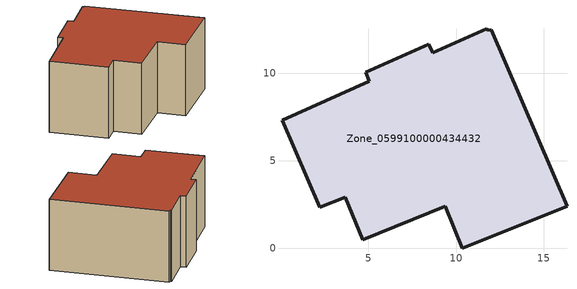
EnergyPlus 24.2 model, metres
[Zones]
Zone_0599100000434432
 floor ground (C_G): 2.22,2.34 0.08,7.31 5.06,9.54 4.84,10.03 8.44,11.64 8.66,11.14 11.75,12.54 11.79,12.43 12.01,12.48 16.32,2.42 10.36,0 9.38,2.41 4.67,0.5 3.68,2.93 z0
 wall outside (C_F): 8.44,11.64 4.84,10.03 5.06,9.54 0.08,7.31 2.22,2.34 3.68,2.93 4.67,0.5 9.38,2.41 10.36,0 16.32,2.42 12.01,12.48 11.79,12.43 11.75,12.54 8.66,11.14 8.44,11.64 z0:6.81
 roof outside (C_R): 0.08,7.31 2.22,2.34 3.68,2.93 4.67,0.5 9.38,2.41 10.36,0 16.32,2.42 12.01,12.48 11.79,12.43 11.75,12.54 8.66,11.14 8.44,11.64 4.84,10.03 5.06,9.54 z6.81
[BUILDING]
Pand.0599100000434432: North Axis=0; Terrain=City; Loads Convergence Tolerance Value=0.04; Temperature Convergence Tolerance Value=0.4; Solar Distribution=FullExterior; Maximum Number of Warmup Days=25; Minimum Number of Warmup Days=1
[Site:Location]
Rotterdam.The.Hague.AP_ZH_NLD Design_Conditions: Latitude=51.96; Longitude=4.45; Time Zone=1; Elevation=-4.5
[SITE:GROUNDTEMPERATURE:BUILDINGSURFACE]
18, 18, 18, 18, 18, 18, 18, 18, 18, 18, 18, 18
[MATERIAL] Thermal Absorptance=0.9; Solar Absorptance=0.7; Visible Absorptance=0.7
Name | Roughness | Thickness | Conductivity | Density | Specific Heat
G.D.2006-2014 | MediumSmooth | 0.15 | 0.06 | 540 | 1210
F.D.2006-2014 | Rough | 0.3 | 0.12 | 1920 | 840
R.D.2006-2014 | MediumRough | 0.2 | 0.08 | 1500 | 1000
[CONSTRUCTION]
C_G: G.D.2006-2014
C_F: F.D.2006-2014
C_R: R.D.2006-2014
[ZONE]
Zone_0599100000434432: Type=1; Multiplier=1; Ceiling Height=Autocalculate; Volume=Autocalculate; Floor Area=autocalculate; Part of Total Floor Area=Yes
[ZONEINFILTRATION:DESIGNFLOWRATE]
Infil_Zone_0599100000434432: Zone or ZoneList or Space or SpaceList=Zone_0599100000434432; Schedule=AlwaysOn; Design Flow Rate Calculation Method=Flow/Area; Flow Rate per Floor Area=0.0021; Constant Term Coefficient=1; Temperature Term Coefficient=0; Velocity Term Coefficient=0; Velocity Squared Term Coefficient=0
[HVACTEMPLATE:ZONE:IDEALLOADSAIRSYSTEM]
Zone_0599100000434432: Maximum Heating Supply Air Temperature=50; Minimum Cooling Supply Air Temperature=13; Maximum Heating Supply Air Humidity Ratio=0.0156; Minimum Cooling Supply Air Humidity Ratio=0.0077; Heating Limit=NoLimit; Cooling Limit=NoLimit; Dehumidification Control Type=ConstantSensibleHeatRatio; Cooling Sensible Heat Ratio=0.7; Dehumidification Setpoint=60; Humidification Control Type=None; Humidification Setpoint=30; Outdoor Air Method=None; Outdoor Air Flow Rate per Person=0.00944; Outdoor Air Flow Rate per Zone Floor Area=0; Outdoor Air Flow Rate per Zone=0; Demand Controlled Ventilation Type=None; Outdoor Air Economizer Type=NoEconomizer; Heat Recovery Type=None; Sensible Heat Recovery Effectiveness=0.7; Latent Heat Recovery Effectiveness=0.65
[ZONECONTROL:THERMOSTAT]
ThermostatControl_Zone_0599100000434432: Zone or ZoneList=Zone_0599100000434432; Control Type Schedule=DualSetpointControlType; Control 1=Thermostat_Zone_0599100000434432; Temperature Difference Between Cutout And Setpoint=0
[THERMOSTATSETPOINT:DUALSETPOINT]
Thermostat_Zone_0599100000434432: Heating Setpoint Temperature Schedule=HeatingSetpoint_Zone_0599100000434432; Cooling Setpoint Temperature Schedule=CoolingSetpoint_Zone_0599100000434432
[SCHEDULE:COMPACT]
HeatingSetpoint_Zone_0599100000434432: Through: 12/31, For: AllDays, Until: 24:00, 21
CoolingSetpoint_Zone_0599100000434432: Through: 12/31, For: AllDays, Until: 24:00, 24
DualSetpointControlType: Through: 12/31, For: AllDays, Until: 24:00, 4
AlwaysOn: Through: 12/31, For: AllDays, Until: 24:00, 1
